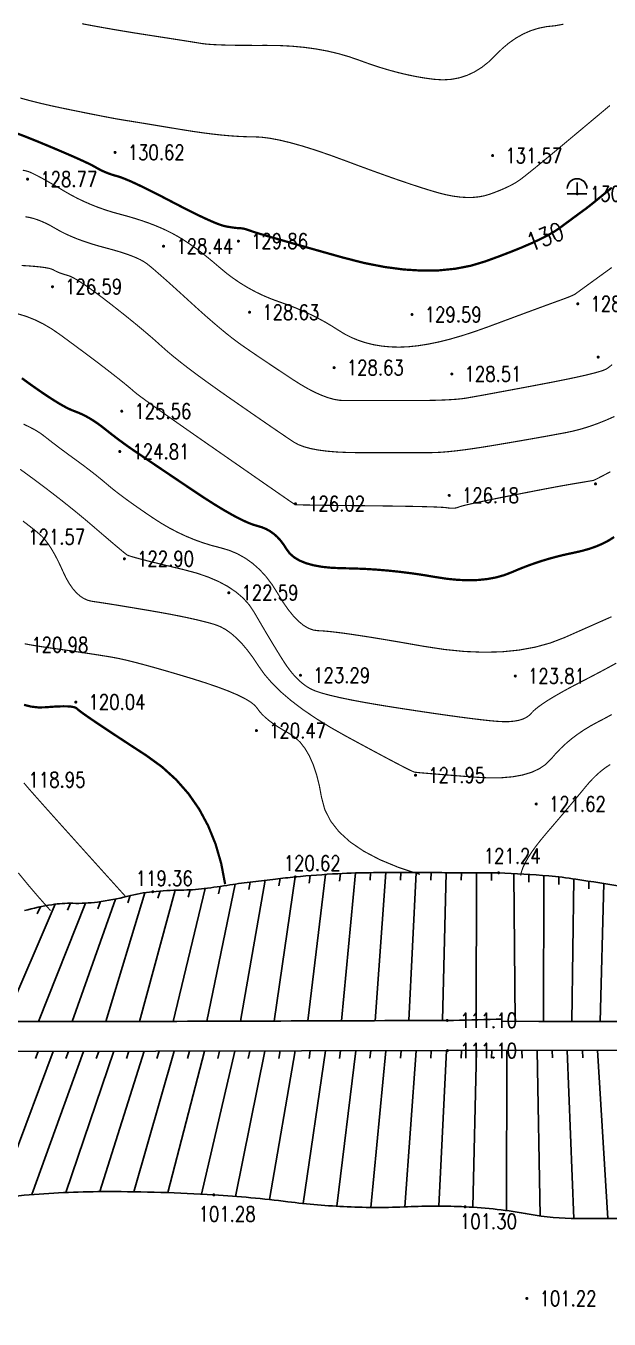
# Model space of a CAD drawing. Extents: x 532522 to 2902776, y -101917278 to 111238625.
# Drawn here: x 1155549 to 1194130, y 2732770 to 2818365 of the extents above; entities that cross this region are included whole.
import ezdxf
from ezdxf.enums import TextEntityAlignment as Align

# ---------------------------------------------------------------- set-up
doc = ezdxf.new("R2010")
doc.units = 0
doc.header["$LTSCALE"] = 1000
doc.header["$MEASUREMENT"] = 0
doc.header["$PDMODE"] = 33
doc.header["$PDSIZE"] = 0.125
doc.layers.get('0').update_dxf_attribs({"linetype": 'CONTINUOUS'})
for name, color, linetype in [('-5', 7, 'CONTINUOUS'), ('Õ÷μØºìÏß', 20, 'CONTINUOUS'), ('新地形图', 7, 'CONTINUOUS')]:
    doc.layers.add(name, color=color, linetype=linetype)
doc.styles.add('HZ', font='rs', dxfattribs={"width": 0.8, "bigfont": 'hztxt'})
doc.linetypes.add('X4', pattern='A,0,-1e-09,[149,symbolx.shx,S=0.15,R=0,X=0,Y=0],-1.6', length=1.6)

# ---------------------------------------------------------------- blocks, each defined once
blk = doc.blocks.new('GC200')
at = {"linetype": 'Continuous', "const_width": 0.2, "flags": 128}
blk.add_lwpolyline([(-0.1, 0, 1), (0.1, 0, 1)], format="xyb", close=True, dxfattribs=at)
blk = doc.blocks.new('GC110')
for p, q in [((-1.31, 0), (1.29, 0)), ((-0.01, 0), (-0.01, 1.5))]:
    blk.add_line(p, q)
blk.add_arc((-0.01, 0.7), 1.3, 0, 180)
blk.add_point((-0.01, 2))
blk = doc.blocks.new('A$C22E77CCE')
at = {"layer": '新地形图', "color": 53, "linetype": 'Continuous'}
for p, q in [((301381, 136246), (299986, 126711)), ((300387, 136143), (300307, 135649)), ((303374, 136413), (302214, 126719)), ((302377, 136338), (302311, 135842)), ((304372, 136473), (304319, 135976)), ((305372, 136513), (304441, 126727)), ((306371, 136530), (306330, 136032)), ((307371, 136531), (306668, 126734)), ((308371, 136531), (308341, 136032)), ((309371, 136531), (308895, 126742)), ((310371, 136531), (310353, 136031)), ((311371, 136530), (311123, 126750)), ((312371, 136528), (312365, 136028)), ((313371, 136525), (313349, 126793)), ((314371, 136522), (314376, 136022)), ((315835, 136471), (315934, 126685)), ((316833, 136410), (316835, 135910)), ((317831, 136338), (317804, 126672)), ((318827, 136247), (318822, 135747)), ((319818, 136119), (319675, 126672)), ((293435, 135369), (291077, 126682)), ((292437, 135315), (292299, 134834)), ((295430, 135486), (293305, 126689)), ((294435, 135394), (294310, 134910)), ((297410, 135772), (295532, 126696)), ((296421, 135622), (296312, 135134)), ((299393, 136030), (297759, 126704)), ((298400, 135910), (298307, 135418)), ((320806, 135966), (320796, 135466)), ((321794, 135812), (321546, 126672)), ((285512, 134444), (282168, 126672)), ((287509, 134513), (284396, 126672)), ((286509, 134505), (286319, 134043)), ((289488, 134785), (286623, 126672)), ((288503, 134614), (288327, 134146)), ((291443, 135204), (288850, 126675)), ((290462, 135012), (290307, 134537)), ((284527, 134271), (284319, 133816)), ((285380, 124698), (281732, 114990)), ((287380, 124703), (283967, 115222)), ((284380, 124696), (284202, 124229)), ((286380, 124701), (286208, 124231)), ((289380, 124707), (286209, 115361)), ((288380, 124705), (288215, 124233)), ((291380, 124711), (288455, 115420)), ((290380, 124709), (290225, 124233)), ((293380, 124715), (290701, 115409)), ((292380, 124713), (292236, 124234)), ((295380, 124719), (292947, 115353)), ((294380, 124717), (294248, 124235)), ((297380, 124723), (295191, 115254)), ((296380, 124721), (296261, 124235)), ((299380, 124727), (297433, 115106)), ((298380, 124725), (298275, 124236)), ((301380, 124731), (299669, 114894)), ((300380, 124729), (300288, 124238)), ((303380, 124735), (301901, 114635)), ((302380, 124733), (302301, 124239)), ((305380, 124739), (304140, 114451)), ((304380, 124737), (304314, 124242)), ((306380, 124741), (306327, 124244)), ((307380, 124743), (306385, 114373)), ((308380, 124745), (308339, 124247)), ((309380, 124747), (308631, 114412)), ((310380, 124749), (310350, 124250)), ((311380, 124751), (310876, 114463)), ((312380, 124753), (312362, 124254)), ((313380, 124755), (313121, 114387)), ((314380, 124757), (314374, 124258)), ((315380, 124760), (315357, 114166)), ((316380, 124762), (316384, 124262)), ((317380, 124764), (317576, 113816)), ((318380, 124766), (318394, 124266)), ((319380, 124768), (319814, 113640)), ((320380, 124770), (320405, 124270)), ((321380, 124772), (322060, 113632))]:
    blk.add_line(p, q, dxfattribs=at)
at = {"layer": '新地形图', "color": 53, "linetype": 'Continuous', "flags": 128}
for points, const_width in [([(283196, 187800), (283853, 187621), (284549, 187447), (285282, 187278), (286053, 187114), (286807, 186960), (287486, 186822), (288092, 186701), (288623, 186597), (289081, 186509), (289464, 186437), (289774, 186382), (290009, 186343), (290242, 186306), (290543, 186258), (290913, 186198), (291352, 186126), (291859, 186043), (292435, 185947), (293080, 185840), (293793, 185722), (294523, 185605), (295216, 185504), (295874, 185419), (296496, 185350), (297082, 185297), (297633, 185260), (298147, 185238), (298626, 185232), (299123, 185210), (299692, 185138), (300335, 185017), (301051, 184846), (301840, 184626), (302701, 184357), (303635, 184038), (304643, 183669), (305653, 183292), (306597, 182946), (307474, 182631), (308284, 182347), (309028, 182094), (309705, 181873), (310315, 181683), (310859, 181524), (311358, 181398), (311837, 181304), (312294, 181244), (312730, 181216), (313145, 181222), (313539, 181261), (313911, 181333), (314263, 181439), (314592, 181560), (314899, 181681), (315183, 181802), (315445, 181923), (315684, 182043), (315900, 182162), (316094, 182281), (316265, 182400), (316451, 182542), (316689, 182728), (316979, 182961), (317321, 183238), (317715, 183561), (318161, 183930), (318659, 184344), (319209, 184803), (319760, 185264), (320260, 185683), (320710, 186059), (321108, 186393), (321456, 186684), (321754, 186934), (322000, 187140), (322197, 187304)], 75), ([(287281, 192716), (287954, 192590), (288636, 192466), (289327, 192345), (290027, 192226), (290736, 192110), (291454, 191997), (292144, 191890), (292771, 191793), (293334, 191705), (293834, 191627), (294270, 191558), (294642, 191499), (294951, 191449), (295196, 191408), (295450, 191375), (295785, 191347), (296202, 191324), (296700, 191306), (297279, 191293), (297940, 191285), (298682, 191282), (299506, 191283), (300357, 191272), (301184, 191228), (301985, 191153), (302761, 191046), (303513, 190908), (304239, 190737), (304940, 190535), (305615, 190301), (306273, 190063), (306920, 189847), (307557, 189655), (308183, 189485), (308799, 189339), (309404, 189215), (309998, 189114), (310582, 189036), (311151, 189002), (311702, 189035), (312235, 189135), (312750, 189300), (313246, 189532), (313725, 189831), (314185, 190196), (314627, 190627), (315067, 191064), (315522, 191446), (315991, 191772), (316475, 192044), (316973, 192261), (317486, 192422), (318013, 192528), (318555, 192580), (319125, 192686)], 75), ([(283416, 166214), (283828, 166016), (284184, 165825), (284486, 165640), (284732, 165461), (284957, 165283), (285193, 165099), (285439, 164909), (285696, 164714), (285964, 164513), (286243, 164306), (286532, 164094), (286832, 163876), (287133, 163657), (287425, 163440), (287707, 163226), (287980, 163015), (288244, 162807), (288498, 162601), (288743, 162398), (288979, 162198), (289229, 161989), (289515, 161761), (289837, 161515), (290195, 161249), (290589, 160964), (291020, 160661), (291487, 160338), (291991, 159996), (292517, 159658), (293051, 159347), (293594, 159062), (294146, 158803), (294706, 158571), (295275, 158365), (295852, 158186), (296438, 158034), (297013, 157865), (297559, 157636), (298076, 157348), (298563, 157001), (299021, 156594), (299450, 156128), (299849, 155602), (300219, 155017), (300572, 154440), (300920, 153940), (301262, 153516), (301600, 153169), (301932, 152898), (302260, 152704), (302582, 152586), (302899, 152545), (303283, 152526), (303807, 152475), (304470, 152394), (305272, 152280), (306214, 152136), (307295, 151960), (308515, 151752), (309874, 151513), (311271, 151300), (312601, 151168), (313866, 151118), (315064, 151149), (316197, 151263), (317264, 151458), (318265, 151735), (319200, 152093), (320045, 152468), (320779, 152793), (321400, 153068), (321908, 153293), (322304, 153468)], 75), ([(283298, 169257), (283908, 168815), (284468, 168422), (284979, 168077), (285439, 167779), (285850, 167530), (286211, 167329), (286522, 167176), (286784, 167071), (287022, 166981), (287263, 166876), (287506, 166756), (287753, 166619), (288003, 166466), (288255, 166298), (288511, 166114), (288769, 165914), (289027, 165709), (289280, 165511), (289529, 165320), (289774, 165137), (290014, 164960), (290250, 164789), (290481, 164626), (290709, 164470), (290967, 164294), (291293, 164074), (291685, 163809), (292145, 163498), (292671, 163143), (293265, 162743), (293926, 162298), (294654, 161807), (295386, 161322), (296060, 160893), (296677, 160518), (297235, 160199), (297736, 159935), (298179, 159727), (298564, 159573), (298891, 159475), (299181, 159390), (299457, 159274), (299718, 159129), (299964, 158954), (300195, 158748), (300412, 158513), (300613, 158247), (300800, 157952), (301015, 157660), (301303, 157407), (301662, 157191), (302094, 157013), (302597, 156873), (303172, 156770), (303819, 156706), (304539, 156679), (305295, 156663), (306054, 156631), (306814, 156583), (307578, 156518), (308343, 156437), (309111, 156340), (309881, 156227), (310653, 156097), (311408, 155982), (312128, 155910), (312812, 155883), (313461, 155900), (314074, 155962), (314651, 156067), (315192, 156217), (315698, 156411), (316190, 156621), (316689, 156816), (317194, 156999), (317707, 157168), (318226, 157323), (318753, 157465), (319287, 157594), (319827, 157709), (320354, 157828), (320847, 157968), (321307, 158130), (321732, 158314), (322122, 158519), (322479, 158746)], 150), ([(283370, 159803), (283637, 159599), (283885, 159406), (284113, 159225), (284321, 159055), (284509, 158896), (284688, 158724), (284870, 158514), (285054, 158267), (285242, 157982), (285432, 157660), (285625, 157299), (285820, 156901), (286018, 156466), (286223, 156037), (286438, 155661), (286663, 155336), (286899, 155063), (287145, 154842), (287401, 154673), (287668, 154555), (287945, 154490), (288253, 154445), (288613, 154391), (289024, 154327), (289488, 154253), (290003, 154168), (290571, 154075), (291190, 153971), (291861, 153857), (292537, 153739), (293170, 153622), (293760, 153507), (294308, 153393), (294813, 153280), (295275, 153169), (295695, 153059), (296072, 152951), (296428, 152813), (296785, 152618), (297143, 152364), (297502, 152052), (297862, 151682), (298223, 151253), (298585, 150766), (298947, 150220), (299355, 149645), (299853, 149068), (300442, 148489), (301120, 147908), (301889, 147325), (302747, 146741), (303696, 146155), (304735, 145567), (305755, 145015), (306646, 144535), (307408, 144128), (308041, 143793), (308546, 143531), (308922, 143341), (309170, 143224), (309289, 143179), (309399, 143167), (309621, 143146), (309954, 143117), (310399, 143080), (310955, 143034), (311623, 142981), (312403, 142919), (313294, 142849), (314201, 142803), (315027, 142813), (315774, 142878), (316440, 143000), (317025, 143177), (317531, 143411), (317956, 143700), (318301, 144045), (318615, 144410), (318950, 144758), (319304, 145089), (319678, 145402), (320071, 145699), (320485, 145979), (320918, 146243), (321371, 146489), (321839, 146734), (322318, 146995)], 75), ([(282811, 185519), (283533, 185248), (284310, 184936), (285074, 184619), (285757, 184331), (286361, 184072), (286884, 183843), (287327, 183643), (287690, 183472), (287972, 183331), (288175, 183219), (288339, 183124), (288507, 183036), (288679, 182953), (288856, 182877), (289036, 182806), (289220, 182741), (289408, 182682), (289600, 182629), (289827, 182558), (290119, 182447), (290477, 182295), (290900, 182102), (291388, 181868), (291941, 181593), (292560, 181278), (293244, 180921), (293927, 180567), (294543, 180255), (295090, 179987), (295570, 179762), (295983, 179581), (296328, 179443), (296605, 179349), (296815, 179298), (296983, 179270), (297137, 179247), (297275, 179226), (297399, 179210), (297508, 179197), (297602, 179189), (297681, 179183), (297745, 179182), (297807, 179179), (297877, 179170), (297957, 179155), (298045, 179134), (298143, 179107), (298249, 179073), (298365, 179034), (298489, 178988), (298698, 178918), (299065, 178805), (299591, 178649), (300277, 178450), (301121, 178207), (302125, 177922), (303287, 177593), (304608, 177222), (305980, 176874), (307293, 176618), (308549, 176452), (309746, 176377), (310885, 176393), (311965, 176500), (312988, 176698), (313952, 176987), (314847, 177314), (315662, 177626), (316397, 177924), (317052, 178207), (317626, 178476), (318120, 178730), (318534, 178970), (318868, 179195), (319151, 179405), (319412, 179598), (319651, 179775), (319869, 179936), (320065, 180080), (320240, 180209), (320393, 180320), (320524, 180416), (320664, 180520), (320843, 180659), (321060, 180832), (321316, 181039), (321611, 181280), (321945, 181556), (322318, 181865)], 150), ([(283491, 151679), (283759, 151627), (284100, 151568), (284514, 151502), (285001, 151429), (285562, 151349), (286143, 151267), (286692, 151188), (287209, 151112), (287695, 151039), (288148, 150970), (288570, 150904), (288960, 150841), (289318, 150781), (289698, 150708), (290156, 150606), (290690, 150475), (291302, 150315), (291991, 150126), (292757, 149908), (293600, 149661), (294521, 149385), (295427, 149099), (296230, 148826), (296929, 148563), (297523, 148312), (298014, 148073), (298400, 147844), (298682, 147628), (298861, 147422), (299004, 147221), (299182, 147018), (299395, 146812), (299642, 146604), (299924, 146393), (300241, 146180), (300592, 145965), (300977, 145747), (301364, 145490), (301716, 145155), (302034, 144742), (302319, 144253), (302570, 143685), (302787, 143041), (302971, 142319), (303120, 141519), (303338, 140706), (303726, 139943), (304284, 139229), (305012, 138566), (305911, 137953), (306980, 137390), (308219, 136877), (309628, 136414)], 75), ([(283443, 147638), (283921, 147520), (284395, 147466), (284864, 147476), (285306, 147511), (285695, 147533), (286032, 147542), (286318, 147538), (286551, 147520), (286733, 147489), (286862, 147445), (286940, 147388), (287057, 147284), (287305, 147098), (287683, 146832), (288192, 146484), (288832, 146056), (289602, 145546), (290503, 144955), (291535, 144283), (292576, 143527), (293506, 142682), (294325, 141750), (295032, 140729), (295627, 139620), (296112, 138424), (296485, 137139), (296746, 135766)], 150), ([(283062, 136519), (283691, 135749), (284404, 134914), (285201, 134016)], 75), ([(316291, 136345), (316350, 136603), (316453, 136888), (316602, 137201), (316796, 137541), (317036, 137908), (317320, 138303), (317650, 138724), (318025, 139173), (318413, 139625), (318780, 140055), (319127, 140463), (319453, 140849), (319759, 141213), (320045, 141556), (320311, 141876), (320556, 142175), (320791, 142453), (321027, 142710), (321264, 142946), (321501, 143162), (321739, 143357), (321978, 143532), (322218, 143686)], 75)]:
    blk.add_lwpolyline(points, dxfattribs=dict(at, const_width=const_width))
at = {"layer": '新地形图', "color": 53, "linetype": 'Continuous', "const_width": 75}
for points, elevation in [([(283523, 179944), (283782, 179900), (284049, 179835), (284324, 179746), (284608, 179636), (284901, 179503), (285203, 179349), (285513, 179171), (285839, 178986), (286192, 178808), (286570, 178637), (286973, 178472), (287401, 178315), (287855, 178164), (288335, 178020), (288840, 177883), (289335, 177749), (289787, 177616), (290195, 177483), (290559, 177351), (290879, 177220), (291156, 177089), (291389, 176958), (291577, 176828), (291768, 176675), (292007, 176475), (292293, 176228), (292627, 175935), (293009, 175595), (293438, 175209), (293915, 174776), (294440, 174296), (294974, 173811), (295477, 173362), (295950, 172950), (296393, 172574), (296806, 172233), (297188, 171929), (297540, 171662), (297862, 171430), (298183, 171208), (298532, 170969), (298909, 170713), (299314, 170440), (299746, 170149), (300207, 169842), (300695, 169517), (301212, 169175), (301729, 168847), (302220, 168562), (302686, 168321), (303125, 168125), (303539, 167971), (303927, 167862), (304288, 167797), (304624, 167775), (304972, 167775), (305370, 167775), (305818, 167775), (306316, 167775), (306864, 167775), (307463, 167775), (308111, 167775), (308810, 167775), (309503, 167777), (310136, 167784), (310708, 167797), (311220, 167814), (311671, 167837), (312062, 167864), (312392, 167897), (312662, 167934), (312947, 167984), (313324, 168051), (313793, 168135), (314353, 168238), (315004, 168359), (315748, 168497), (316583, 168653), (317509, 168828), (318430, 169004), (319245, 169166), (319957, 169316), (320563, 169451), (321066, 169573), (321463, 169682), (321757, 169776), (321946, 169858), (322114, 169969), (322345, 170152)], 128000), ([(283362, 183023), (283611, 182968), (283796, 182908), (283966, 182833), (284170, 182734), (284407, 182611), (284679, 182465), (284984, 182294), (285323, 182100), (285696, 181882), (286102, 181639), (286531, 181393), (286970, 181162), (287420, 180947), (287880, 180747), (288350, 180562), (288831, 180392), (289322, 180238), (289824, 180100), (290321, 179965), (290797, 179825), (291254, 179678), (291690, 179525), (292106, 179365), (292502, 179200), (292878, 179028), (293234, 178849), (293586, 178655), (293949, 178435), (294324, 178190), (294711, 177920), (295110, 177625), (295520, 177304), (295943, 176958), (296377, 176586), (296824, 176214), (297285, 175867), (297759, 175545), (298247, 175248), (298749, 174975), (299264, 174727), (299794, 174504), (300336, 174306), (300878, 174114), (301404, 173910), (301915, 173694), (302410, 173467), (302890, 173227), (303354, 172975), (303802, 172710), (304235, 172434), (304669, 172170), (305122, 171941), (305595, 171748), (306086, 171590), (306596, 171467), (307125, 171380), (307673, 171329), (308240, 171313), (308838, 171335), (309477, 171401), (310159, 171508), (310882, 171657), (311648, 171849), (312455, 172083), (313304, 172360), (314196, 172678), (315066, 173002), (315853, 173294), (316555, 173555), (317173, 173783), (317707, 173980), (318156, 174145), (318522, 174278), (318803, 174379), (319030, 174462), (319232, 174536), (319409, 174604), (319560, 174665), (319686, 174718), (319788, 174764), (319864, 174803), (319914, 174835), (319986, 174888), (320122, 174987), (320325, 175134), (320593, 175329), (320926, 175571), (321326, 175861), (321791, 176198), (322321, 176582)], 129000), ([(282997, 173527), (283569, 173355), (284135, 173132), (284694, 172860), (285245, 172538), (285789, 172166), (286315, 171780), (286810, 171415), (287275, 171070), (287709, 170746), (288112, 170443), (288485, 170161), (288827, 169899), (289139, 169658), (289423, 169436), (289683, 169231), (289917, 169044), (290127, 168875), (290312, 168723), (290473, 168589), (290609, 168472), (290720, 168373), (290889, 168235), (291198, 168002), (291648, 167674), (292238, 167251), (292969, 166734), (293840, 166121), (294851, 165414), (296003, 164612), (297152, 163813), (298152, 163118), (299004, 162525), (299708, 162036), (300265, 161649), (300673, 161366), (300934, 161185), (301046, 161108), (301083, 161082), (301117, 161059), (301149, 161038), (301177, 161019), (301202, 161002), (301224, 160987), (301244, 160973), (301260, 160962), (301275, 160953), (301288, 160944), (301300, 160937), (301311, 160931), (301321, 160926), (301329, 160922), (301337, 160919), (301343, 160917), (301349, 160915), (301354, 160913), (301360, 160910), (301364, 160906), (301369, 160902), (301373, 160898), (301377, 160893), (301381, 160887), (301459, 160880), (301686, 160873), (302062, 160865), (302587, 160856), (303261, 160847), (304085, 160836), (305057, 160825), (306178, 160814), (307307, 160801), (308300, 160787), (309159, 160772), (309883, 160756), (310472, 160739), (310927, 160721), (311246, 160701), (311431, 160681), (311546, 160663), (311655, 160653), (311759, 160649), (311857, 160651), (311950, 160660), (312038, 160676), (312120, 160699), (312197, 160729), (312313, 160769), (312512, 160823), (312794, 160891), (313159, 160974), (313608, 161071), (314140, 161183), (314755, 161309), (315454, 161449), (316168, 161590), (316829, 161719), (317438, 161837), (317994, 161944), (318497, 162038), (318948, 162121), (319347, 162192), (319693, 162252), (319995, 162303), (320261, 162348), (320491, 162387), (320686, 162420), (320846, 162447), (320970, 162468), (321058, 162483), (321110, 162493), (321206, 162534), (321425, 162643), (321766, 162820), (322230, 163066)], 126000), ([(283285, 176715), (283762, 176687), (284180, 176654), (284539, 176617), (284838, 176576), (285077, 176531), (285257, 176483), (285378, 176430), (285473, 176376), (285575, 176325), (285685, 176275), (285801, 176227), (285926, 176182), (286057, 176138), (286196, 176096), (286342, 176057), (286517, 175994), (286740, 175883), (287013, 175724), (287335, 175518), (287706, 175263), (288126, 174961), (288595, 174610), (289114, 174212), (289643, 173797), (290145, 173398), (290619, 173015), (291066, 172647), (291485, 172295), (291878, 171959), (292242, 171639), (292580, 171334), (292933, 171022), (293346, 170676), (293817, 170299), (294348, 169890), (294938, 169448), (295588, 168974), (296296, 168468), (297064, 167930), (297828, 167399), (298525, 166916), (299155, 166481), (299718, 166093), (300215, 165753), (300644, 165461), (301007, 165216), (301303, 165019), (301601, 164856), (301971, 164716), (302412, 164597), (302924, 164499), (303508, 164424), (304163, 164370), (304889, 164338), (305687, 164328), (306489, 164328), (307227, 164329), (307902, 164329), (308513, 164330), (309062, 164330), (309546, 164330), (309968, 164330), (310326, 164330), (310676, 164337), (311074, 164359), (311519, 164396), (312012, 164448), (312554, 164515), (313142, 164597), (313779, 164694), (314463, 164805), (315158, 164923), (315828, 165037), (316472, 165148), (317091, 165257), (317684, 165362), (318252, 165465), (318793, 165564), (319310, 165660), (319818, 165769), (320335, 165905), (320861, 166068), (321397, 166259), (321941, 166477), (322495, 166722)], 127000), ([(283193, 163224), (283866, 162734), (284518, 162250), (285149, 161771), (285760, 161299), (286349, 160833), (286918, 160373), (287467, 159919), (287994, 159471), (288482, 159051), (288912, 158684), (289282, 158367), (289595, 158102), (289849, 157889), (290044, 157727), (290181, 157617), (290259, 157558), (290361, 157514), (290566, 157448), (290875, 157360), (291289, 157250), (291807, 157119), (292429, 156965), (293155, 156790), (293985, 156592), (294830, 156366), (295600, 156105), (296295, 155809), (296915, 155477), (297460, 155110), (297931, 154708), (298326, 154270), (298647, 153798), (298926, 153318), (299194, 152858), (299454, 152419), (299704, 152000), (299944, 151602), (300174, 151224), (300395, 150866), (300606, 150529), (300815, 150214), (301028, 149924), (301246, 149658), (301467, 149417), (301693, 149200), (301924, 149008), (302158, 148840), (302397, 148697), (302699, 148563), (303122, 148421), (303666, 148273), (304332, 148118), (305119, 147955), (306028, 147786), (307058, 147609), (308209, 147426), (309371, 147248), (310435, 147090), (311401, 146951), (312269, 146831), (313037, 146731), (313708, 146650), (314280, 146587), (314753, 146545), (315160, 146524), (315530, 146528), (315865, 146558), (316163, 146612), (316425, 146692), (316652, 146796), (316842, 146926), (316997, 147081), (317168, 147260), (317407, 147461), (317715, 147686), (318092, 147934), (318537, 148205), (319051, 148500), (319633, 148817), (320284, 149157), (320944, 149498), (321552, 149818), (322109, 150117), (322614, 150394)], 123000), ([(283432, 142477), (283541, 142343), (283746, 142103), (284129, 141667), (284690, 141035), (285429, 140207), (286347, 139184), (287444, 137964), (288718, 136549), (290171, 134938)], 119000)]:
    blk.add_lwpolyline(points, dxfattribs=dict(at, elevation=elevation))
at = {"layer": '新地形图', "color": 53, "linetype": 'Continuous', "flags": 128}
for points in [[(283465, 134017, -0.025969), (285285, 134411, -0.047683), (286661, 134502, 0.040026), (288300, 134586, 0.029855), (290300, 134972, -0.036067), (291960, 135271, -0.024842), (293818, 135375, 0.029821), (295366, 135478, 0.007533), (297059, 135719, -0.008363), (298585, 135933, -0.002729), (300078, 136108, -0.003126), (301382, 136247, -0.011075), (304201, 136464, -0.013308), (306552, 136531, -0.000423), (306800, 136531, -0.000028), (310506, 136531, -0.000563), (312041, 136529, -0.000309), (314836, 136521)], [(314836, 136521, -0.009641), (318148, 136312, -0.017714), (319941, 136100, -0.001297), (323111, 135603, 0.00326), (324373, 135410, 0.008012), (326619, 135119, -0.009692), (328474, 134872, -0.025227), (329765, 134607, -0.013013), (332218, 133905, -0.031045), (333648, 133355, 0.024624), (335441, 132640, 0.073), (338084, 132146, -0.080908), (340463, 131663, -0.04486), (341378, 131219, 0.042185), (342348, 130742, 0.04044), (343038, 130535, 0.03122), (343960, 130397, 0.146805), (344644, 130540, 0.09168), (345503, 131235)], [(339466, 124809), (325202, 124780), (311440, 124752), (292157, 124712), (279795, 124687), (274921, 124677), (272127, 124672, 0.060871), (271172, 124553, 0.131763), (270778, 124334, 0.260306), (270650, 123909, -0.158135), (270582, 123210, -0.028743), (270286, 122624, -0.045224), (270044, 122282, -0.078107), (269733, 122016, -0.052771), (269188, 121754, -0.11771), (268746, 121706, -0.086052), (268169, 121884)]]:
    blk.add_lwpolyline(points, format="xyb", dxfattribs=at)
at = {"layer": '新地形图', "color": 53, "linetype": 'X4', "flags": 128}
for points in [[(267220, 129122, 0.140091), (267378, 127598, 0.216538), (268114, 126896, 0.038133), (269263, 126591, 0.05748), (270051, 126537, 0.013274), (271404, 126636, -0.024887), (272127, 126672), (280018, 126672), (286464, 126672, 0.000801), (289433, 126676, 0.000108), (311440, 126752, 0.004903), (311857, 126757, 0.000636), (315071, 126836)], [(343124, 113415, 0.00219), (338435, 113555, 0.004934), (336353, 113588, 0.000036), (328832, 113632, 0.000251), (327755, 113638, 0.002471), (323727, 113637, -0.002694), (320032, 113638, -0.043238), (316858, 113930, 0.032278), (312619, 114416, 0.024185), (308805, 114419, -0.023171), (304824, 114416, -0.019879), (300894, 114751, 0.015935), (295995, 115208, 0.01528), (288980, 115422, 0.020634), (283786, 115208, 0.030665), (278356, 114421, -0.034528), (273527, 113760, -0.000146), (272074, 113662, -0.000108), (270114, 113532, -0.000736), (268349, 113418, -0.070032), (268330, 113420, -0.288357), (268228, 113520, 0.030947), (267872, 114701, 0.000966), (267285, 116274, -0.000742), (266521, 118319, -0.015872), (266283, 119030, -0.00649), (265777, 120793)]]:
    blk.add_lwpolyline(points, format="xyb", dxfattribs=at)
blk.add_lwpolyline([(314998, 126693), (317490, 126672), (325029, 126672), (335530, 126672), (344684, 126672)], dxfattribs=at)
at = {"layer": '新地形图', "color": 53, "linetype": 'Continuous', "xscale": 500, "yscale": 500}
for name, p, zscale in [('GC200', (289461, 184200, 130621), 1000), ('GC200', (314440, 183990, 131573), 1000), ('GC200', (283675, 182432, 128765), 1000), ('GC110', (320035, 181459, 130272), 500), ('GC200', (320035, 181459, 130272), 1000), ('GC200', (292671, 177990, 128444), 1000), ('GC200', (297621, 178329, 129859), 1000), ('GC200', (285323, 175312, 126592), 1000), ('GC200', (320071, 174182, 128850), 1000), ('GC200', (298362, 173622, 128626), 1000), ('GC200', (309106, 173471, 129589), 1000), ('GC200', (321422, 170655, 128311), 1000), ('GC200', (303952, 169954, 128632), 1000), ('GC200', (311741, 169534, 128511), 1000), ('GC200', (289903, 167073, 125561), 1000), ('GC200', (289776, 164404, 124809), 1000), ('GC200', (321243, 162259, 125926), 1000), ('GC200', (301392, 160946, 126020), 1000), ('GC200', (311570, 161502, 126179), 1000), ('GC200', (290079, 157305, 122896), 1000), ('GC200', (296987, 155055, 122590), 1000), ('GC200', (301728, 149593, 123286), 1000), ('GC200', (315938, 149546, 123812), 1000), ('GC200', (286868, 147819, 120037), 1000), ('GC200', (298814, 145931, 120467), 1000), ('GC200', (309339, 142980, 121953), 1000), ('GC200', (317323, 141075, 121617), 1000), ('GC200', (301382, 136247, 120620), 1000), ('GC200', (314836, 136521, 121240), 1000), ('GC200', (291960, 135271, 119360), 1000), ('GC200', (311440, 126752, 111100), 1000), ('GC200', (311440, 124752, 111100), 1000), ('GC200', (295995, 115208, 101278), 1000), ('GC200', (312619, 114416, 101296), 1000), ('GC200', (316705, 108350, 101220), 1000)]:
    blk.add_blockref(name, p, dxfattribs=dict(at, zscale=zscale))
at = {"layer": '新地形图', "color": 53, "linetype": 'Continuous', "style": 'HZ', "width": 0.8}
for s, p in [('130.62', (292186, 184200)), ('131.57', (317165, 183990)), ('128.77', (286400, 182432)), ('130.27', (322760, 181459)), ('128.44', (295396, 177990)), ('129.86', (300346, 178329)), ('126.59', (288048, 175312)), ('128.85', (322796, 174182)), ('128.63', (301087, 173622)), ('129.59', (311831, 173471)), ('128.63', (306677, 169954)), ('128.51', (314466, 169534)), ('125.56', (292628, 167073)), ('124.81', (292501, 164404)), ('126.18', (314295, 161502)), ('126.02', (304117, 160946)), ('121.57', (285602, 158756)), ('122.90', (292804, 157305)), ('122.59', (299712, 155055)), ('120.98', (285811, 151613)), ('123.29', (304453, 149593)), ('123.81', (318663, 149546)), ('120.04', (289593, 147819)), ('120.47', (301539, 145931)), ('118.95', (285622, 142677)), ('121.95', (312064, 142980)), ('121.62', (320048, 141075)), ('121.24', (315735, 137632)), ('120.62', (302505, 137159)), ('119.36', (292718, 136149)), ('111.10', (314165, 126752)), ('111.10', (314165, 124752)), ('101.28', (296877, 113940)), ('101.30', (314164, 113451)), ('101.22', (319430, 108350))]:
    blk.add_text(s, height=1000, dxfattribs=at).set_placement(p, align=Align.MIDDLE)
blk.add_text('130', height=1200, rotation=20.98697, dxfattribs=at).set_placement((317910, 178622, 130000), align=Align.MIDDLE)

msp = doc.modelspace()

# ---------------------------------------------------------------- linework, layer by layer
at = {"layer": '-5', "color": 5, "linetype": 'Continuous'}
msp.add_spline([(1335826, 2647942), (1334966, 2652839), (1334277, 2657211), (1333650, 2661956), (1333275, 2666060), (1333086, 2669443), (1332978, 2673883), (1333027, 2678563), (1333283, 2683333), (1333674, 2687167), (1334394, 2691979), (1335251, 2696541), (1337134, 2704570), (1338482, 2710509), (1339068, 2715783), (1338810, 2721919), (1338029, 2726822), (1337468, 2730338), (1337607, 2734100), (1338862, 2737355), (1340341, 2739864), (1341730, 2742403), (1341550, 2744119), (1339737, 2746382), (1337612, 2748060), (1334757, 2749483), (1331719, 2750586), (1327418, 2751748), (1323211, 2752512), (1318956, 2752764), (1314357, 2752369), (1310786, 2751306), (1307766, 2749311), (1305272, 2746351), (1303592, 2743234), (1301855, 2738778), (1300427, 2733615), (1299447, 2724350), (1298705, 2718638), (1298069, 2714478), (1297311, 2710491), (1295715, 2705397), (1293531, 2700723), (1291185, 2696535), (1288364, 2691840), (1285079, 2686441), (1281791, 2680425), (1279112, 2674495), (1277726, 2669883), (1276731, 2663021), (1276422, 2657142), (1276319, 2651703), (1276356, 2645230), (1276484, 2638591), (1276650, 2631673), (1276612, 2624354), (1276391, 2616878), (1276020, 2608144), (1275272, 2595241), (1274671, 2588562), (1273343, 2581525), (1271638, 2575093), (1270313, 2569991), (1269116, 2564453), (1268154, 2558628), (1267201, 2552131), (1266394, 2546404), (1265608, 2539832), (1264969, 2532425), (1264662, 2526592), (1264598, 2520679), (1264351, 2514804), (1263198, 2508418), (1261624, 2502564), (1259694, 2497356), (1256706, 2492384), (1253703, 2489492), (1249669, 2486683), (1243597, 2484007), (1237013, 2482256), (1230378, 2481585), (1224889, 2482306), (1220098, 2483923), (1215287, 2486281), (1210708, 2488968), (1206290, 2491154), (1200729, 2492431), (1195153, 2492653), (1188996, 2492157), (1183497, 2491619), (1178440, 2492014), (1174330, 2493205), (1171146, 2495248), (1168764, 2498859), (1166968, 2503392), (1164937, 2508406), (1163016, 2512210), (1160085, 2516542), (1156759, 2520997), (1153108, 2526210), (1150131, 2531953), (1148018, 2537350), (1146145, 2543503), (1144374, 2550869), (1143241, 2557089), (1142853, 2561949), (1142348, 2566681), (1141719, 2571739), (1140894, 2577783), (1138791, 2581245), (1136182, 2586109), (1133936, 2589058), (1130302, 2591325), (1125481, 2592828), (1119752, 2592703), (1112745, 2591245), (1107223, 2589478), (1102254, 2587342), (1097450, 2584590), (1091011, 2579494), (1087690, 2575233), (1084107, 2571042), (1081536, 2567180), (1079412, 2562441), (1078208, 2557213), (1077565, 2552350), (1077413, 2545806), (1077972, 2537624), (1078485, 2530230), (1078778, 2523329), (1078764, 2518027), (1077841, 2511805), (1074765, 2506086), (1072268, 2503519), (1068289, 2500375), (1064858, 2497816), (1060709, 2494891), (1054421, 2490999), (1050313, 2489062), (1045961, 2488486), (1041578, 2489208), (1036968, 2489979), (1031528, 2489865), (1024940, 2489266), (1018960, 2488418), (1012791, 2487165), (1008512, 2485667), (1004901, 2483703), (1001383, 2481545), (998130, 2479552), (993880, 2477101), (990720, 2475760), (987162, 2474890), (983081, 2474783), (980031, 2475396), (977101, 2476617), (973807, 2478725), (967422, 2483540), (962219, 2487605), (958533, 2490463), (953710, 2494061), (947905, 2497468), (942209, 2500317), (937475, 2502511), (932404, 2504739), (926763, 2507382), (922491, 2509684), (916897, 2513246), (912992, 2516159), (909015, 2519459), (905567, 2522275), (901784, 2525171), (898162, 2527537), (894182, 2529686), (889513, 2531305), (884044, 2532320), (879946, 2532670)], degree=3, dxfattribs=at)

# ---------------------------------------------------------------- block references
at = {"layer": 'Õ÷μØºìÏß', "color": 1, "linetype": 'Continuous'}
msp.add_blockref('A$C22E77CCE', (871984, 2625789), dxfattribs=at)

doc.saveas('drawing.dxf')
